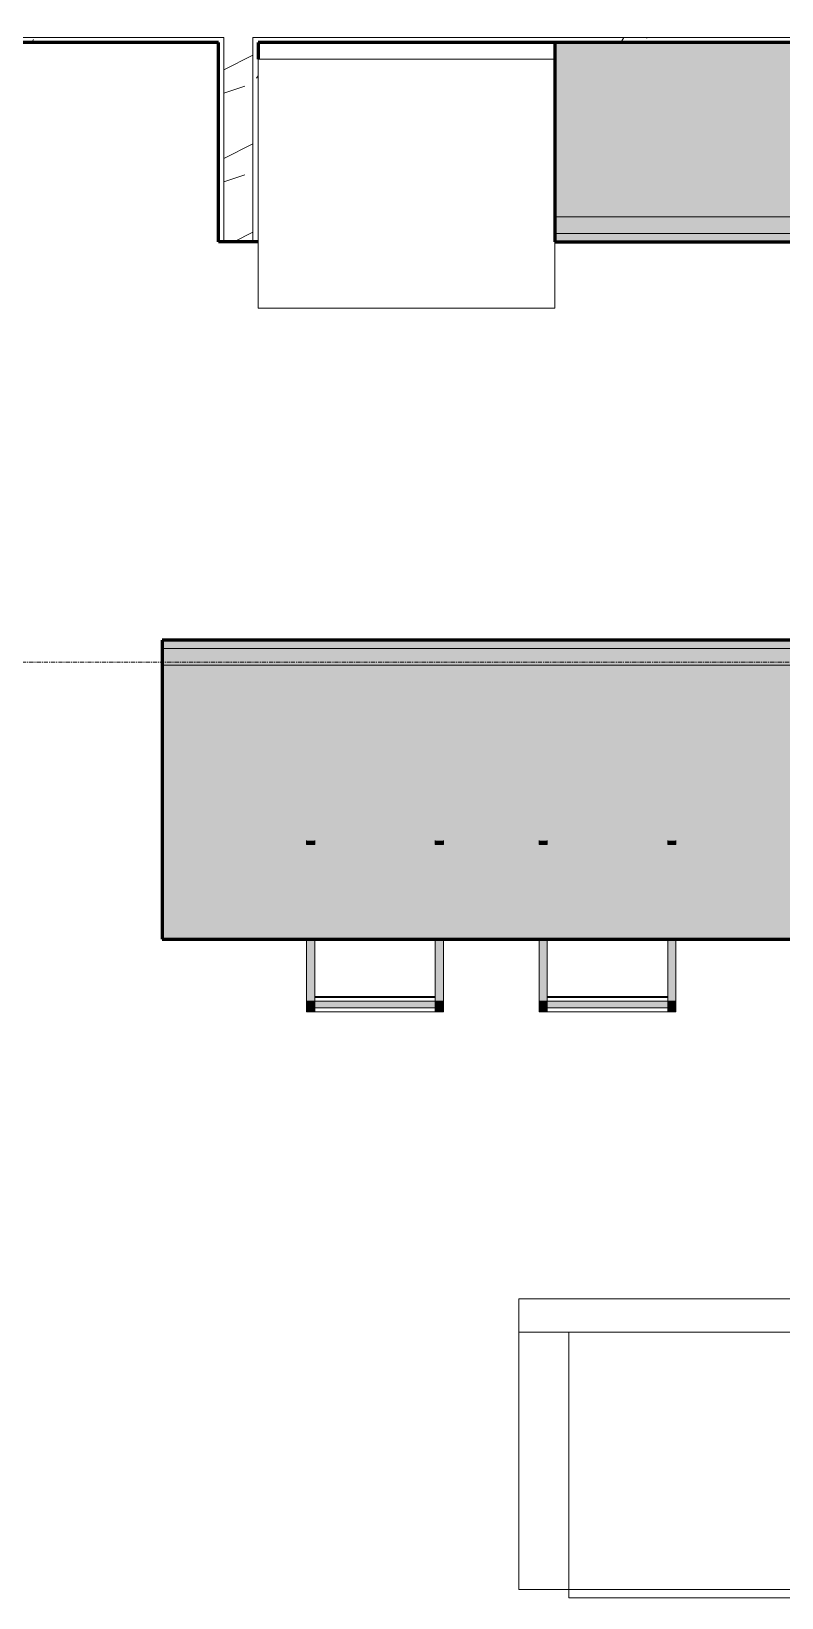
# Model space of a CAD drawing. Header units: inches. Extents: x -4061 to -1937, y 9836 to 11171.
# Drawn here: x -2266.1 to -2175.7, y 10054.5 to 10243.2 of the extents above; entities that cross this region are included whole.
import ezdxf

# ---------------------------------------------------------------- set-up
doc = ezdxf.new("R2010")
doc.units = ezdxf.units.IN
doc.header["$MEASUREMENT"] = 0
doc.linetypes.add('Grid Line 1_2_', pattern=[0.875, 0.5, -0.125, 0.125, -0.125])
for name, color, linetype, lineweight in [('0-1', 7, 'Continuous', 5), ('0-2', 250, 'Continuous', 9), ('A-WALL-2', 10, 'Continuous', 60), ('A-WALL-3', 7, 'Continuous', 18), ('A-WALL-PATT-1', 250, 'Continuous', 9), ('A-WALL-PATT-2', 253, 'Continuous', 9), ('I-FURN', 30, 'Continuous', 9), ('I-FURN-1', 250, 'Continuous', 9), ('I-FURN-2', 9, 'Continuous', 9), ('Q-CASE-1', 9, 'Continuous', 9), ('Q-CASE-2', 10, 'Continuous', 60), ('Q-CASE-3', 250, 'Continuous', 9), ('Q-SPCQ-1', 250, 'Continuous', 9), ('S-GRID-1', 1, 'Grid Line 1_2_', 9)]:
    doc.layers.add(name, color=color, linetype=linetype, lineweight=lineweight)
pattern_1 = [(0, (-127.185, -364.175), (20.48, 5.12), [0.845, -14.515, 0.845, -14.515, -81.92]), (0, (-127.185, -364.175), (20.48, 5.12), [-30.72, 0.845, -29.875, 0.845, -14.515, -35.84]), (0, (-127.185, -364.175), (20.48, 5.12), [-76.8, 0.845, -9.395, 0.845, -24.755]), (120, (-119.505, -361.615), (-14.67405, 15.1762003), [0.845, -14.515, 0.845, -14.515, -81.92]), (120, (-119.505, -361.615), (-14.67405, 15.1762003), [-30.72, 0.845, -29.875, 0.845, -14.515, -35.84]), (120, (-119.505, -361.615), (-14.67405, 15.1762003), [-76.8, 0.845, -9.395, 0.845, -24.755]), (240, (-116.945, -351.375), (-5.80595, -20.2962003), [0.845, -14.515, 0.845, -14.515, -81.92]), (240, (-116.945, -351.375), (-5.80595, -20.2962003), [-30.72, 0.845, -29.875, 0.845, -14.515, -35.84]), (240, (-116.945, -351.375), (-5.80595, -20.2962003), [-76.8, 0.845, -9.395, 0.845, -24.755])]
pattern_2 = [(216.87, (-122.92, -353.513), (31.9871619, 21.32545714), [5.331, -47.981]), (206.565, (-116.522, -356.711), (-10.662476, -10.6620098), [11.921, -11.921]), (198.435, (-116.522, -362.043), (-21.3244936, -10.6625869), [6.744, -26.974])]

# ---------------------------------------------------------------- blocks, each defined once
blk = doc.blocks.new('Couch-Both_Arms-Generic - 1-1372852-ENLARGED RCP - 3RD FLOOR PLAN - WEST')
at = {"layer": 'I-FURN'}
for p, q in [((-42, 17.5), (-36, 17.5)), ((-42, -13.5), (-42, 17.5)), ((-36, 18.5), (36, 18.5)), ((-36, -13.5), (-36, 18.5)), ((-36, 17.5), (-36, -13.5)), ((36, 18.5), (36, -13.5)), ((36, 17.5), (42, 17.5)), ((36, -13.5), (36, 17.5)), ((42, 17.5), (42, -13.5)), ((-42, -13.5), (42, -13.5)), ((-36, -13.5), (-42, -13.5)), ((36, -13.5), (-36, -13.5)), ((42, -13.5), (36, -13.5))]:
    blk.add_line(p, q, dxfattribs=at)
at = {"layer": 'I-FURN-1'}
for p, q in [((-42, 17.5), (42, 17.5)), ((-42, -17.5), (-42, 17.5)), ((42, 17.5), (42, -17.5)), ((42, -17.5), (-42, -17.5))]:
    blk.add_line(p, q, dxfattribs=at)
blk = doc.blocks.new('Refrigerator_-_Side-by-Side_6047 - 36_ X 30_-1372843-ENLARGED RCP - 3RD FLOOR PLAN - WEST')
at = {"layer": 'Q-SPCQ-1'}
for p, q in [((-17.88, 15.58), (17.87, 15.58)), ((-17.88, -14.42), (-17.88, 15.58)), ((17.87, 15.58), (17.87, -14.42)), ((17.87, -14.42), (-17.88, -14.42))]:
    blk.add_line(p, q, dxfattribs=at)
blk = doc.blocks.new('OD_CW_Base Cabinet - OD_CW_Base Cabinet-2067711-ENLARGED RCP - 3RD FLOOR PLAN - WEST')
at = {"layer": 'Q-CASE-1'}
blk.add_hatch(color=256, dxfattribs=at).paths.add_polyline_path([(126.96, 3), (126.96, 24), (0.74, 24), (0.74, 3), (125.83, 3)], flags=0)
h = blk.add_hatch(color=256, dxfattribs=at)
h.paths.add_polyline_path([(0.74, 1), (36.28, 1), (36.28, 3), (0.74, 3)], flags=0)
h.paths.add_polyline_path([(60.28, 1), (126.96, 1), (126.96, 3), (60.28, 3)], flags=0)
h = blk.add_hatch(color=256, dxfattribs=at)
h.paths.add_polyline_path([(125.83, 0), (126.96, 0), (126.96, 1), (60.28, 1), (60.28, 0), (110.5, 0)], flags=0)
h.paths.add_polyline_path([(0.74, 0), (36.28, 0), (36.28, 1), (0.74, 1)], flags=0)
at = {"layer": 'Q-CASE-2'}
for p, q in [((126.96, 24), (0.74, 24)), ((0.74, 24), (0.74, 0)), ((126.96, 0), (126.96, 24)), ((0.74, 0), (126.96, 0))]:
    blk.add_line(p, q, dxfattribs=at)
at = {"layer": 'Q-CASE-3'}
for p, q in [((0.74, 24), (0.74, 3)), ((0.74, 24), (126.96, 24)), ((126.96, 3), (126.96, 24)), ((0.74, 3), (126.96, 3)), ((126.96, 1), (126.96, 3)), ((0.74, 1), (36.28, 1)), ((0.74, 1), (36.28, 1)), ((0.74, 0), (36.28, 0)), ((60.28, 1), (126.96, 1)), ((60.28, 1), (126.96, 1)), ((60.28, 0), (126.96, 0)), ((126.96, 0), (126.96, 1))]:
    blk.add_line(p, q, dxfattribs=at)
blk = doc.blocks.new('OD_CW_Base Cabinet - OD_CW_Base Cabinet-2044941-ENLARGED RCP - 3RD FLOOR PLAN - WEST')
at = {"layer": 'Q-CASE-1'}
h = blk.add_hatch(color=256, dxfattribs=at)
h.paths.add_polyline_path([(138.27, 24), (0.74, 24), (0.74, -9), (138.27, -9)], flags=0)
h.paths.add_polyline_path([(17.16, 12.64), (18.16, 12.64), (18.16, 12.14), (17.16, 12.14), (17.16, 12.64)], flags=0)
h.paths.add_polyline_path([(32.66, 12.64), (33.66, 12.64), (33.66, 12.14), (32.66, 12.14), (32.66, 12.64)], flags=0)
h.paths.add_polyline_path([(45.16, 12.64), (46.16, 12.64), (46.16, 12.14), (45.16, 12.14), (45.16, 12.64)], flags=0)
h.paths.add_polyline_path([(60.66, 12.64), (61.66, 12.64), (61.66, 12.14), (60.66, 12.14), (60.66, 12.64)], flags=0)
h.paths.add_polyline_path([(104.38, 12.64), (105.38, 12.64), (105.38, 12.14), (104.38, 12.14), (104.38, 12.64)], flags=0)
h.paths.add_polyline_path([(76.38, 12.64), (77.38, 12.64), (77.38, 12.14), (76.38, 12.14), (76.38, 12.64)], flags=0)
h.paths.add_polyline_path([(119.88, 12.64), (120.88, 12.64), (120.88, 12.14), (119.88, 12.14), (119.88, 12.64)], flags=0)
h.paths.add_polyline_path([(91.88, 12.64), (92.88, 12.64), (92.88, 12.14), (91.88, 12.14), (91.88, 12.64)], flags=0)
h = blk.add_hatch(color=256, dxfattribs=at)
h.paths.add_polyline_path([(11.86, -9), (0.74, -9), (0.74, -11), (36.19, -11), (36.19, -9), (27.19, -9)], flags=0)
h.paths.add_polyline_path([(134.5, -9), (60.19, -9), (60.19, -11), (138.27, -11), (138.27, -9)], flags=0)
h = blk.add_hatch(color=256, dxfattribs=at)
h.paths.add_polyline_path([(60.38, -11), (60.19, -11), (60.19, -12), (138.27, -12), (138.27, -11), (61.64, -11)], flags=0)
h.paths.add_polyline_path([(0.74, -11), (0.74, -12), (36.19, -12), (36.16, -11), (11.86, -11)], flags=0)
at = {"layer": 'Q-CASE-2'}
for p, q in [((138.27, 24), (0.74, 24)), ((0.74, 24), (0.74, -12)), ((138.27, -12), (138.27, 24)), ((0.74, -12), (138.27, -12))]:
    blk.add_line(p, q, dxfattribs=at)
at = {"layer": 'Q-CASE-3'}
for p, q in [((0.74, 24), (0.74, -9)), ((0.74, 24), (138.27, 24)), ((138.27, -9), (138.27, 24)), ((0.74, -9), (0.74, -11)), ((0.74, -9), (138.27, -9)), ((138.27, -11), (138.27, -9)), ((0.74, -11), (0.74, -12)), ((0.74, -11), (36.19, -11)), ((0.74, -11), (36.19, -11)), ((60.19, -11), (138.27, -11)), ((60.19, -11), (138.27, -11)), ((138.27, -12), (138.27, -11)), ((0.74, -12), (36.19, -12)), ((60.19, -12), (138.27, -12))]:
    blk.add_line(p, q, dxfattribs=at)
blk = doc.blocks.new('Bar_Stool_6722_1_ - Bar_Stool_6722_1_-V19-ENLARGED RCP - 3RD FLOOR PLAN - WEST')
at = {"layer": 'I-FURN-2'}
for points in [[(1, 20.63), (0, 20.63), (0, 20.14), (1, 20.14)], [(0, 20.14), (0, 20.13), (1, 20.14)], [(16.5, 20.63), (15.5, 20.63), (15.5, 20.14), (16.5, 20.14)], [(15.5, 20.14), (15.5, 20.13), (16.5, 20.14)], [(0, 8.78), (0, 1.3), (1, 1.3), (1, 8.78)], [(16, 8.78), (15.5, 8.78), (15.5, 1.3), (16.5, 1.3), (16.5, 8.78)], [(0, 1.3), (0, 0.75), (1, 0.75), (1, 1.3)], [(0, 0.75), (0, 0), (1, 0), (1, 0.75)], [(15.5, 1.3), (1, 1.3), (1, 0.46), (15.5, 0.46), (15.5, 1.3)], [(16.5, 1.3), (15.5, 1.3), (15.5, 0.75), (16.5, 0.75), (16.5, 0.94)], [(16.5, 0.75), (15.5, 0.75), (15.5, 0), (16.5, 0)]]:
    blk.add_hatch(color=256, dxfattribs=at).paths.add_polyline_path(points, flags=0)
at = {"layer": 'I-FURN-1'}
for p, q in [((0, 20.63), (0, 20.14)), ((0, 20.14), (1, 20.14)), ((1, 20.14), (1, 20.63)), ((15.5, 20.63), (15.5, 20.14)), ((15.5, 20.14), (16.5, 20.14)), ((16.5, 20.14), (16.5, 20.63)), ((0, 8.78), (0, 1.3)), ((1, 1.3), (1, 8.78)), ((15.5, 8.78), (15.5, 1.3)), ((16.5, 1.3), (16.5, 8.78)), ((0, 1.3), (1, 1.3)), ((0, 1.3), (0, 0.75)), ((0, 0.75), (0, 0)), ((0, 0.75), (1, 0.75)), ((1, 1.83), (15.5, 1.83)), ((1, 1.73), (15.5, 1.73)), ((15.5, 1.3), (1, 1.3)), ((1, 0.75), (1, 1.3)), ((1, 0), (1, 0.75)), ((1, 0.46), (15.5, 0.46)), ((15.5, 1.3), (16.5, 1.3)), ((15.5, 1.3), (15.5, 0.75)), ((15.5, 0.75), (15.5, 0)), ((15.5, 0.75), (16.5, 0.75)), ((16.5, 0), (15.5, 0)), ((16.5, 0.75), (16.5, 1.3)), ((16.5, 0), (16.5, 0.75)), ((1, 0), (0, 0)), ((1, 0), (15.5, 0))]:
    blk.add_line(p, q, dxfattribs=at)
blk = doc.blocks.new('Bar_Stool_6722_1_ - Bar_Stool_6722_1_-V18-ENLARGED RCP - 3RD FLOOR PLAN - WEST')
at = {"layer": 'I-FURN-2'}
for points in [[(1, -0.75), (1, 0), (0, 0), (0, -0.75)], [(15.5, -0.75), (16.5, -0.75), (16.5, 0), (15.5, 0), (15.5, -0.46)], [(1, -1.3), (1, -0.75), (0, -0.75), (0, -1.3)], [(1, -8.78), (1, -1.3), (0, -1.3), (0, -8.78)], [(11.16, -1.3), (15.5, -1.3), (15.5, -0.46), (1, -0.46), (1, -1.3), (10.74, -1.3)], [(15.5, -1.3), (16.5, -1.3), (16.5, -0.75), (15.5, -0.75), (15.5, -0.94)], [(15.5, -8.78), (16.5, -8.78), (16.5, -1.3), (15.5, -1.3), (15.5, -8.47)], [(1, -20.14), (1, -20.13), (0, -20.14)], [(0, -20.63), (1, -20.63), (1, -20.14), (0, -20.14)], [(16.5, -20.14), (16.5, -20.13), (15.5, -20.14)], [(15.5, -20.63), (16.5, -20.63), (16.5, -20.14), (15.5, -20.14)]]:
    blk.add_hatch(color=256, dxfattribs=at).paths.add_polyline_path(points, flags=0)
at = {"layer": 'I-FURN-1'}
for p, q in [((0, 0), (0, -0.75)), ((0, 0), (1, 0)), ((1, -0.75), (1, 0)), ((0, -0.75), (0, -1.3)), ((1, -0.75), (0, -0.75)), ((0, -1.3), (0, -8.78)), ((1, -1.3), (0, -1.3)), ((15.5, 0), (1, 0)), ((15.5, -0.46), (1, -0.46)), ((1, -1.3), (1, -0.75)), ((1, -1.3), (15.5, -1.3)), ((1, -8.78), (1, -1.3)), ((15.5, -1.73), (1, -1.73)), ((15.5, -1.83), (1, -1.83)), ((15.5, 0), (15.5, -0.75)), ((15.5, 0), (16.5, 0)), ((15.5, -0.75), (15.5, -1.3)), ((16.5, -0.75), (15.5, -0.75)), ((15.5, -1.3), (15.5, -8.78)), ((16.5, -1.3), (15.5, -1.3)), ((16.5, -0.75), (16.5, 0)), ((16.5, -1.3), (16.5, -0.75)), ((16.5, -8.78), (16.5, -1.3)), ((0, -20.14), (0, -20.63)), ((1, -20.14), (0, -20.14)), ((1, -20.63), (1, -20.14)), ((15.5, -20.14), (15.5, -20.63)), ((16.5, -20.14), (15.5, -20.14)), ((16.5, -20.63), (16.5, -20.14))]:
    blk.add_line(p, q, dxfattribs=at)
blk = doc.blocks.new('CTR - 1st Phase - Unit Layouts_rvt-1-ENLARGED RCP - 3RD FLOOR PLAN - WEST')
at = {"layer": 'A-WALL-PATT-1'}
h = blk.add_hatch(dxfattribs=at)
h.set_pattern_fill('FP_1', color=256, style=0, pattern_type=2)
h.set_pattern_definition(pattern_1)
h.paths.add_polyline_path([(-2076.17, 10241.82), (-2076.17, 10242.45), (-2239.4, 10242.45), (-2239.4, 10241.82), (-2076.8, 10241.82)], flags=0)
h.paths.add_polyline_path([(-2246.56, 10241.82), (-2242.9, 10241.82), (-2242.9, 10242.45), (-2268.68, 10242.45), (-2268.05, 10241.82), (-2266.08, 10241.82)], flags=0)
h = blk.add_hatch(dxfattribs=at)
h.set_pattern_fill('FP_1', color=256, style=0, pattern_type=2)
h.set_pattern_definition(pattern_1)
h.paths.add_polyline_path([(-2239.4, 10217.82), (-2238.78, 10217.82), (-2238.78, 10241.82), (-2239.4, 10241.82)], flags=0)
at = {"layer": 'A-WALL-PATT-2'}
h = blk.add_hatch(dxfattribs=at)
h.set_pattern_fill('FP_2', color=256, style=0, pattern_type=2)
h.set_pattern_definition(pattern_2)
h.paths.add_polyline_path([(-2076.17, 10242.45), (-2076.17, 10245.95), (-2271.29, 10245.95), (-2267.79, 10242.45), (-2076.8, 10242.45)], flags=0)
h = blk.add_hatch(dxfattribs=at)
h.set_pattern_fill('FP_2', color=256, style=0, pattern_type=2)
h.set_pattern_definition(pattern_2)
h.paths.add_polyline_path([(-2242.9, 10217.82), (-2239.4, 10217.82), (-2239.4, 10242.45), (-2242.9, 10242.45), (-2242.9, 10241.82)], flags=0)
at = {"layer": 'A-WALL-2'}
for p, q in [((-2243.53, 10241.82), (-2268.05, 10241.82)), ((-2243.53, 10217.82), (-2243.53, 10241.82)), ((-2203.03, 10241.82), (-2238.78, 10241.82)), ((-2238.78, 10241.82), (-2238.78, 10239.82)), ((-2238.78, 10217.82), (-2243.53, 10217.82))]:
    blk.add_line(p, q, dxfattribs=at)
at = {"layer": 'A-WALL-3'}
for p, q in [((-2242.9, 10242.45), (-2267.79, 10242.45)), ((-2242.9, 10242.45), (-2242.9, 10241.82)), ((-2242.9, 10241.82), (-2242.9, 10217.82)), ((-2076.17, 10242.45), (-2239.4, 10242.45)), ((-2239.4, 10242.45), (-2239.4, 10241.82)), ((-2239.4, 10241.82), (-2239.4, 10217.82))]:
    blk.add_line(p, q, dxfattribs=at)
at = {"layer": '0-2'}
for name, p in [('OD_CW_Base Cabinet - OD_CW_Base Cabinet-2067711-ENLARGED RCP - 3RD FLOOR PLAN - WEST', (-2203.76, 10217.82)), ('Bar_Stool_6722_1_ - Bar_Stool_6722_1_-V19-ENLARGED RCP - 3RD FLOOR PLAN - WEST', (-2204.94, 10125.05))]:
    blk.add_blockref(name, p, dxfattribs=at)
at = {"layer": '0-2', "rotation": 180}
for name, p in [('Refrigerator_-_Side-by-Side_6047 - 36_ X 30_-1372843-ENLARGED RCP - 3RD FLOOR PLAN - WEST', (-2220.9, 10225.4)), ('OD_CW_Base Cabinet - OD_CW_Base Cabinet-2044941-ENLARGED RCP - 3RD FLOOR PLAN - WEST', (-2112.06, 10157.82)), ('Bar_Stool_6722_1_ - Bar_Stool_6722_1_-V18-ENLARGED RCP - 3RD FLOOR PLAN - WEST', (-2216.44, 10125.05)), ('Couch-Both_Arms-Generic - 1-1372852-ENLARGED RCP - 3RD FLOOR PLAN - WEST', (-2165.36, 10072.96))]:
    blk.add_blockref(name, p, dxfattribs=at)
blk = doc.blocks.new('CTR - 1st Phase - Shell_rvt-1-ENLARGED RCP - 3RD FLOOR PLAN - WEST')
at = {"layer": 'S-GRID-1'}
blk.add_line((-1936.83, 10167.19), (-4027.88, 10167.19), dxfattribs=at)

msp = doc.modelspace()

# ---------------------------------------------------------------- block references
at = {"layer": '0-1'}
for name in ['CTR - 1st Phase - Shell_rvt-1-ENLARGED RCP - 3RD FLOOR PLAN - WEST', 'CTR - 1st Phase - Unit Layouts_rvt-1-ENLARGED RCP - 3RD FLOOR PLAN - WEST']:
    msp.add_blockref(name, (0, 0), dxfattribs=at)

doc.saveas('drawing.dxf')
